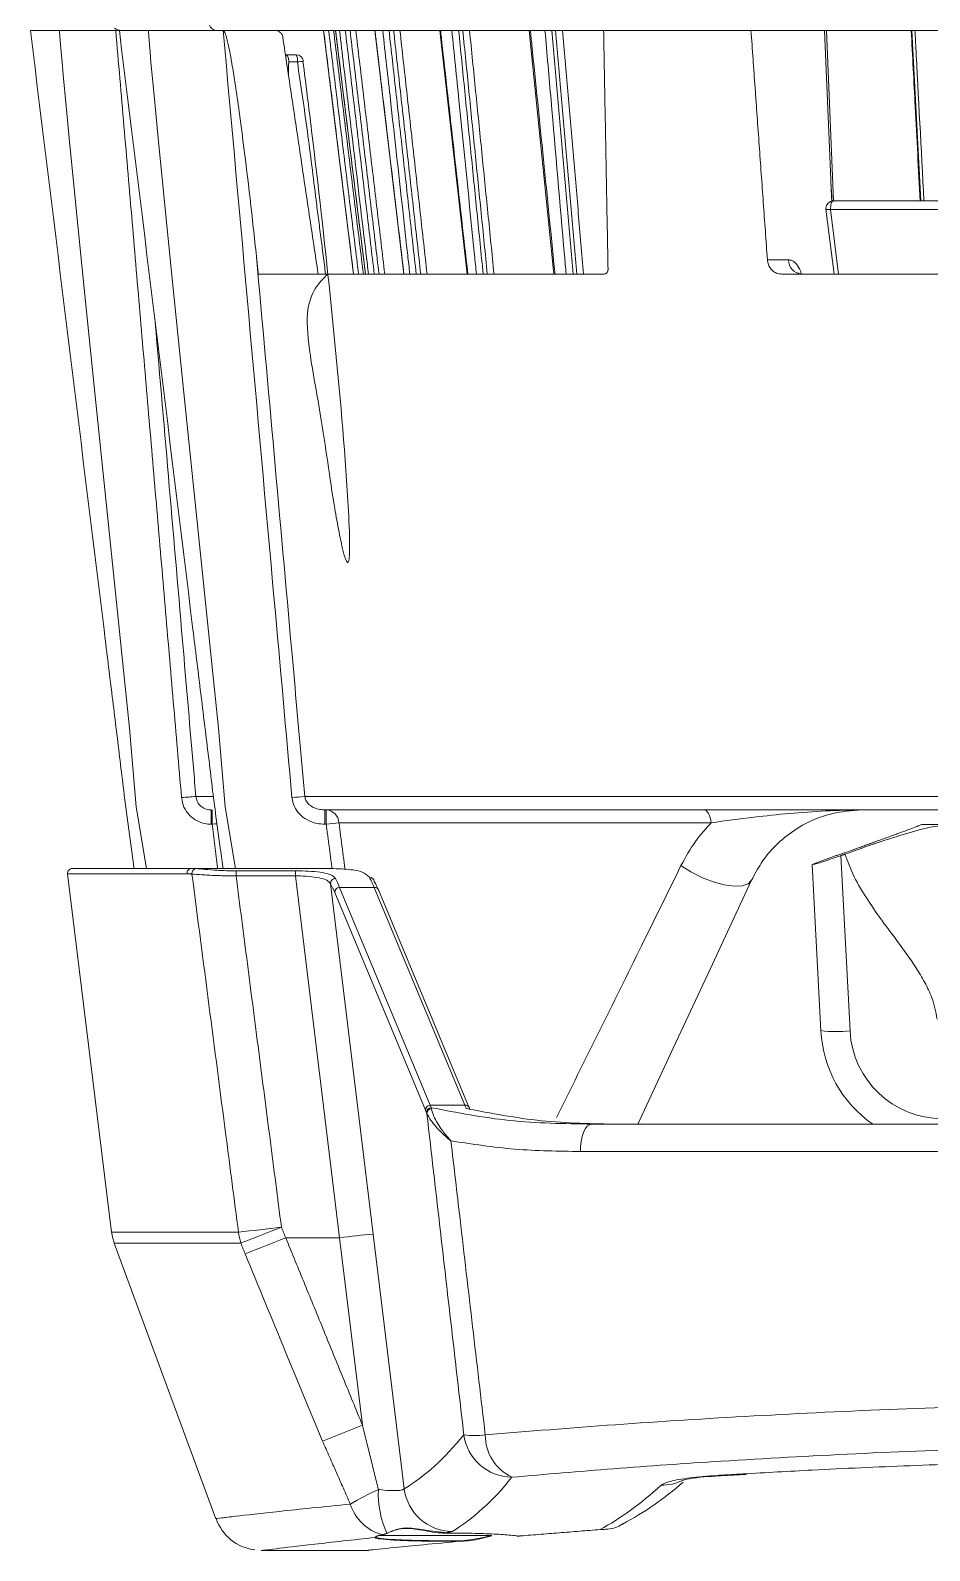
# Model space of a CAD drawing. Extents: x 2 to 136, y 1 to 99.
# Drawn here: x 54.717 to 56.562, y 0.805 to 3.925 of the extents above; entities that cross this region are included whole.
import ezdxf

# ---------------------------------------------------------------- set-up
doc = ezdxf.new("R2010")
doc.units = 0
doc.header["$MEASUREMENT"] = 0
doc.linetypes.add('SLD-Solid', pattern=[0])
doc.layers.add('OBJECT', color=7, linetype='CONTINUOUS')

msp = doc.modelspace()

# ---------------------------------------------------------------- linework, layer by layer
at = {"layer": 'OBJECT', "linetype": 'SLD-Solid', "lineweight": 15}
for p, q in [((54.8925, 3.9253), (54.7774, 3.9253)), ((55.113, 3.9253), (54.9599, 3.9253)), ((55.113, 3.9253), (55.1451, 3.9253)), ((55.8935, 3.9253), (55.1451, 3.9253)), ((55.3189, 3.9253), (55.3803, 3.4253)), ((55.3434, 3.9253), (55.4048, 3.4253)), ((55.4238, 3.9253), (55.4833, 3.4253)), ((55.5577, 3.9253), (55.6136, 3.4253)), ((55.741, 3.9253), (55.7916, 3.4253)), ((56.1959, 3.9253), (55.8935, 3.9253)), ((56.2019, 3.9253), (56.1959, 3.9253)), ((58.1969, 3.9253), (56.2019, 3.9253)), ((56.3468, 3.9253), (56.3595, 3.6195)), ((56.3654, 3.5753), (56.3508, 3.9253)), ((56.5259, 3.9253), (56.5443, 3.5753)), ((55.2406, 3.8753), (55.2626, 3.8753)), ((55.2652, 3.8606), (55.2474, 3.8606)), ((56.3498, 3.5585), (56.3663, 3.4253)), ((56.628, 3.5578), (56.3593, 3.5578)), ((56.3593, 3.5578), (56.3758, 3.4253)), ((56.3646, 3.5753), (56.6204, 3.5753)), ((56.2732, 3.4544), (56.2296, 3.4544)), ((55.1851, 3.4253), (55.8948, 3.4253)), ((56.2582, 3.4253), (56.5917, 3.4253)), ((55.0915, 2.3527), (55.057, 2.3527)), ((55.2804, 2.3527), (56.9678, 2.3527)), ((55.0881, 2.3253), (55.0881, 2.2958)), ((55.0906, 2.3253), (55.0906, 2.2958)), ((57.0363, 2.3253), (55.3216, 2.3253)), ((55.3216, 2.2958), (55.3216, 2.3253)), ((55.3244, 2.3253), (55.3244, 2.2958)), ((56.4236, 2.3253), (56.4428, 2.3253)), ((56.4236, 2.3253), (56.4428, 2.3253)), ((56.4236, 2.3253), (56.4428, 2.3253)), ((55.0881, 2.2958), (55.0906, 2.2958)), ((55.3216, 2.2958), (55.3244, 2.2958)), ((55.3505, 2.299), (56.1141, 2.299)), ((56.5464, 2.2953), (56.6053, 2.2953)), ((56.371, 2.2315), (56.325, 2.2148)), ((56.3803, 2.2316), (56.3992, 1.8717)), ((54.7937, 2.1941), (54.884, 1.4588)), ((55.0389, 2.1941), (54.7937, 2.1941)), ((54.8037, 2.2053), (55.0478, 2.2053)), ((54.8742, 2.2053), (54.9257, 2.2053)), ((55.0387, 2.2053), (55.0672, 2.2053)), ((55.0478, 2.2053), (55.2686, 2.2053)), ((55.1394, 2.2002), (55.2616, 2.2002)), ((55.1394, 2.2002), (55.1394, 2.1901)), ((55.2616, 2.1901), (55.1394, 2.1901)), ((55.2616, 2.2002), (55.2616, 2.1901)), ((55.3519, 1.4473), (55.2616, 2.1901)), ((56.3214, 2.2134), (56.325, 2.2148)), ((56.3392, 1.8722), (56.3214, 2.2134)), ((55.3334, 2.1738), (55.4208, 1.4546)), ((55.5279, 1.7088), (55.3417, 2.1559)), ((55.3516, 2.1664), (55.5378, 1.7192)), ((55.4226, 2.1664), (55.3516, 2.1664)), ((55.6088, 1.7192), (55.4226, 2.1664)), ((55.618, 1.7139), (55.4319, 2.161)), ((55.5378, 1.7192), (55.6088, 1.7192)), ((55.8695, 1.6803), (58.5242, 1.6803)), ((55.9245, 1.6803), (56.0636, 1.6803)), ((55.9636, 1.6803), (55.9848, 1.6803)), ((55.9636, 1.6803), (56.0111, 1.6803)), ((55.9848, 1.6803), (56.0899, 1.6803)), ((56.0111, 1.6803), (56.0907, 1.6803)), ((56.0907, 1.6803), (56.4458, 1.6803)), ((56.1346, 1.6803), (56.6744, 1.6803)), ((58.5474, 1.6242), (55.8463, 1.6242)), ((54.884, 1.4588), (55.1443, 1.4588)), ((54.8894, 1.4364), (55.0977, 0.8704)), ((55.1491, 1.4364), (54.8894, 1.4364)), ((55.3519, 1.4473), (55.2413, 1.4473)), ((55.3986, 1.0626), (55.3519, 1.4473)), ((55.4208, 1.4546), (55.4843, 0.9321)), ((56.1337, 0.9587), (56.127, 0.9594)), ((56.1338, 0.9582), (56.185, 0.9614)), ((55.4298, 0.8353), (55.4299, 0.8354)), ((55.663, 0.8363), (55.4317, 0.8363)), ((55.4409, 0.8363), (55.6631, 0.8363)), ((55.5678, 0.841), (55.5678, 0.841)), ((55.7141, 0.8353), (55.7143, 0.8353)), ((55.7141, 0.8353), (55.7142, 0.8353)), ((55.1918, 0.8053), (55.4118, 0.8053))]:
    msp.add_line(p, q, dxfattribs=at)
at = {"layer": 'OBJECT', "linetype": 'SLD-Solid', "lineweight": 15, "flags": 128}
for points in [[(54.9554, 2.2053), (54.9345, 2.332), (54.9209, 2.4932), (54.8878, 2.8109), (54.8496, 3.1816), (54.8244, 3.4289), (54.8079, 3.594), (54.797, 3.7041), (54.7899, 3.7776), (54.7853, 3.8267), (54.7823, 3.8594), (54.7804, 3.8813), (54.7791, 3.8959), (54.7784, 3.9057), (54.7779, 3.9122), (54.7776, 3.9165), (54.7774, 3.9194), (54.7773, 3.9214), (54.7773, 3.9227), (54.7773, 3.9235), (54.7773, 3.9241), (54.7773, 3.9245), (54.7773, 3.9248), (54.7773, 3.925), (54.7773, 3.9251), (54.7773, 3.9252), (54.7774, 3.9252), (54.7774, 3.9252), (54.7774, 3.9253), (54.7774, 3.9253), (54.7774, 3.9253), (54.7774, 3.9253), (54.7774, 3.9253)], [(55.1379, 2.2053), (55.117, 2.332), (55.1034, 2.4932), (55.0703, 2.8109), (55.0321, 3.1816), (55.0069, 3.4289), (54.9904, 3.594), (54.9795, 3.7041), (54.9724, 3.7776), (54.9678, 3.8267), (54.9648, 3.8594), (54.9628, 3.8813), (54.9616, 3.8959), (54.9608, 3.9057), (54.9603, 3.9122), (54.9601, 3.9165), (54.9599, 3.9194), (54.9598, 3.9214), (54.9598, 3.9227), (54.9597, 3.9235), (54.9597, 3.9241), (54.9597, 3.9245), (54.9598, 3.9248), (54.9598, 3.925), (54.9598, 3.9251), (54.9598, 3.9252), (54.9598, 3.9252), (54.9598, 3.9252), (54.9599, 3.9253), (54.9599, 3.9253), (54.9599, 3.9253), (54.9599, 3.9253), (54.9599, 3.9253)], [(56.3593, 3.5578), (56.3567, 3.5576), (56.3545, 3.5576), (56.3525, 3.5576), (56.3511, 3.5578), (56.3502, 3.5581), (56.3498, 3.5584), (56.3498, 3.5585)], [(56.3593, 3.5578), (56.3593, 3.561), (56.3594, 3.5642), (56.3599, 3.5673), (56.3605, 3.57), (56.3614, 3.5722), (56.3624, 3.5739), (56.3635, 3.575), (56.3646, 3.5753)], [(56.299, 3.4258), (56.2937, 3.4264), (56.292, 3.4274)], [(56.1141, 2.299), (56.1135, 2.3043), (56.1124, 2.3093), (56.1109, 2.3138), (56.109, 2.3178), (56.1068, 2.321), (56.1043, 2.3234), (56.1016, 2.3248), (56.0988, 2.3253)], [(55.1004, 2.297), (55.0958, 2.2965), (55.0906, 2.2958)], [(56.197, 2.181), (56.1902, 2.1737), (56.1779, 2.1697), (56.1612, 2.169), (56.1409, 2.1718), (56.1184, 2.1779), (56.0952, 2.1869), (56.0727, 2.1982), (56.0523, 2.211)], [(55.9636, 1.6803), (56.0316, 1.8262), (56.112, 1.9987), (56.197, 2.181)], [(55.618, 1.7139), (55.6184, 1.7129), (55.6186, 1.7115)], [(55.8695, 1.6803), (55.8646, 1.6792), (55.8599, 1.6759), (55.8557, 1.6706), (55.852, 1.6634), (55.8492, 1.6548), (55.8472, 1.6451), (55.8462, 1.6348), (55.8463, 1.6242)], [(56.1139, 0.9573), (56.1141, 0.9573), (56.1337, 0.9586)], [(55.4298, 0.8353), (55.4296, 0.8353), (55.4293, 0.8353)], [(55.4299, 0.8354), (55.4297, 0.8353), (55.4295, 0.8354)], [(55.7145, 0.8353), (55.7143, 0.8353), (55.7143, 0.8353)]]:
    msp.add_lwpolyline(points, dxfattribs=at)
at = {"layer": 'OBJECT', "linetype": 'SLD-Solid', "lineweight": 15}
for centre, radius, start, end in [((55.0998, 3.9406), 0.0154, 196.2875, 262.8344), ((54.9038, 3.9503), 0.025, 236.0461, 269.9986), ((55.2626, 3.8603), 0.015, 7.3293, 90), ((55.242, 3.8641), 0.0235, 351.3759, 28.4729), ((55.1834, 4.5166), 0.6611, 277.11, 278.1854), ((56.3646, 3.5603), 0.015, 90, 180), ((56.3646, 3.5603), 0.015, 180, 187.0635), ((56.3012, 3.4533), 0.0281, 177.7644, 265.7586), ((55.0859, 1.7374), 0.616, 92.6911, 95.4359), ((55.3443, 1.38), 0.9748, 93.7586, 95.3127), ((55.3228, 2.2976), 0.0278, 2.833, 86.5145), ((55.4554, 1.3167), 0.9879, 96.0978, 97.6193), ((54.8037, 2.1953), 0.01, 90, 187), ((55.0484, 2.1957), 0.00967, 93.721, 189.3455), ((55.0586, 2.1951), 0.00985, 95.1236, 188.1587), ((55.3436, 2.1744), 0.0102, 91.9027, 183.3774), ((55.4135, 2.1778), 0.00933, 5.5141, 93.4628), ((55.352, 2.1562), 0.0102, 92.0902, 181.2335), ((55.4235, 2.1573), 0.00909, 23.8111, 95.7485), ((56.5889, 1.8853), 0.25, 183, 235.0848), ((56.3713, 2.1183), 0.2481, 262.5653, 276.435), ((56.5889, 1.8816), 0.19, 183, 270), ((55.5381, 1.709), 0.0102, 92.0935, 181.2301), ((55.6097, 1.7102), 0.00909, 23.8025, 95.7517), ((55.5403, 1.704), 0.0102, 92.0663, 181.8106), ((55.5411, 1.7019), 0.0102, 94.7501, 180.6565), ((54.8115, 4.6428), 3.2014, 275.9667, 277.5543), ((53.981, 4.5261), 3.3031, 290.7098, 292.2625), ((54.9833, 1.471), 0.1, 187, 200.2), ((55.2543, 1.4707), 0.1106, 186.1895, 198.0459), ((53.9873, 4.508), 3.3076, 290.7288, 292.2782), ((55.5239, 0.1533), 1.3053, 94.5282, 97.5724), ((54.0798, 4.2333), 3.434, 291.1138, 292.5837), ((55.6287, 1.2186), 0.1773, 262.8778, 277.1222), ((55.7067, 1.0567), 0.101, 188.0048, 269.1329), ((55.7462, 1.042), 0.0955, 179.6106, 244.59), ((55.6279, 1.4299), 0.6467, 298.0983, 311.5113), ((56.0131, 1.0371), 0.0978, 268.9721, 295.6151), ((56.1286, 0.6275), 0.3302, 92.5586, 102.9726), ((55.7634, 0.2228), 0.7818, 115.1279, 119.886), ((55.6294, 0.9219), 0.1982, 177.4675, 204.3325), ((55.5839, 0.9449), 0.1004, 187.3423, 269.3783), ((55.4646, 0.9292), 0.0952, 197.461, 254.6527), ((55.1898, 0.9024), 0.0967, 199.1803, 262.7447), ((55.4239, 0.833), 0.001, 269.9952, 329.9367), ((55.449, 0.8409), 0.000683, 254.4801, 318.0272), ((55.6639, 0.8362), 0.000841, 174.4417, 278.763), ((55.664, 0.8362), 0.000833, 175.0214, 279.4126)]:
    msp.add_arc(centre, radius, start, end, dxfattribs=at)
for centre, major_axis, ratio, start_param, end_param in [((55.3842, 1.7053), (-0.0615, 0.4999), 0.118561, 5.871368, 5.979627), ((55.4553, 1.7053), (-0.0615, 0.4999), 0.118561, 5.871368, 5.997832), ((55.3744, 1.7041), (-0.0615, 0.4899), 0.120906, 5.870767, 5.979026), ((55.4651, 1.7065), (-0.0615, 0.4899), 0.120906, 5.870767, 5.997231), ((55.5038, 2.1803), (-0.0641, 0.4999), 0.123247, 2.728562, 2.755611), ((55.5749, 2.1803), (-0.0641, 0.4999), 0.123247, 2.728562, 2.764459), ((55.494, 2.1791), (-0.064, 0.5099), 0.120906, 2.729175, 2.756223), ((53.2094, 18.1701), (-2.1692, 17.275), 0.120906, 3.193608, 3.258056), ((53.308, 18.1823), (-2.1689, 17.375), 0.120232, 3.193782, 3.25823), ((57.8692, 18.1823), (2.1689, 17.375), 0.120232, 3.226986, 3.280854)]:
    msp.add_ellipse(centre, major_axis=major_axis, ratio=ratio, start_param=start_param, end_param=end_param, dxfattribs=at)
for points, knots in [([(54.7174, 3.9253), (54.7678, 3.5154), (54.8232, 3.0645), (54.8835, 2.5725), (54.8988, 2.4496), (54.9132, 2.327), (54.9246, 2.2457), (54.9303, 2.2053)], [0, 0, 0, 0, 0.71491, 0.786401, 0.857892, 0.929384, 1, 1, 1, 1]), ([(54.7174, 3.9253), (54.718, 3.9253), (54.7192, 3.9253), (54.7288, 3.9253), (54.7437, 3.9253), (54.7608, 3.9253), (54.7725, 3.9253), (54.7774, 3.9253)], [0, 0, 0, 0, 0.19834, 0.412971, 0.627088, 0.843128, 1, 1, 1, 1]), ([(54.8999, 3.9253), (54.8979, 3.9253), (54.8955, 3.9253), (54.893, 3.9253), (54.8925, 3.9253)], [0, 0, 0, 0, 0.807722, 1, 1, 1, 1]), ([(54.8999, 3.9253), (54.9503, 3.5154), (55.0057, 3.0645), (55.066, 2.5725), (55.0812, 2.4496), (55.0957, 2.327), (55.1071, 2.2457), (55.1128, 2.2053)], [0, 0, 0, 0, 0.71491, 0.786401, 0.857892, 0.929384, 1, 1, 1, 1]), ([(54.8999, 3.9253), (54.9005, 3.9253), (54.9016, 3.9253), (54.9113, 3.9253), (54.9261, 3.9253), (54.9433, 3.9253), (54.955, 3.9253), (54.9599, 3.9253)], [0, 0, 0, 0, 0.198339, 0.412975, 0.62709, 0.843128, 1, 1, 1, 1]), ([(55.1812, 3.4609), (55.1791, 3.4807), (55.1683, 3.5801), (55.1544, 3.6982), (55.1387, 3.8086), (55.1325, 3.848), (55.1279, 3.8743), (55.1244, 3.8917), (55.1218, 3.9034), (55.1198, 3.9111), (55.1182, 3.9162), (55.117, 3.9196), (55.1161, 3.9218), (55.1152, 3.9234), (55.1145, 3.9244), (55.1138, 3.925), (55.1134, 3.9253), (55.1131, 3.9253), (55.113, 3.9253)], [0, 0, 0, 0, 0.127433, 0.637191, 0.757481, 0.837834, 0.891511, 0.927378, 0.951357, 0.967404, 0.978162, 0.985394, 0.990279, 0.993605, 0.996865, 0.998214, 0.999323, 1, 1, 1, 1]), ([(55.113, 3.9253), (55.1479, 3.5354), (55.1948, 3.0105), (55.242, 2.4856), (55.2541, 2.3506)], [0, 0, 0, 0, 0.742768, 1, 1, 1, 1]), ([(55.2183, 3.9253), (55.2204, 3.9251), (55.2246, 3.9247), (55.2301, 3.9215), (55.234, 3.9171), (55.2348, 3.9137), (55.2352, 3.9121)], [0, 0, 0, 0, 0.271987, 0.544501, 0.799134, 1, 1, 1, 1]), ([(55.3804, 3.4253), (55.3788, 3.4383), (55.3642, 3.5571), (55.3438, 3.7238), (55.3249, 3.8775), (55.3191, 3.9253)], [0, 0, 0, 0, 0.077897, 0.713096, 1, 1, 1, 1]), ([(55.3435, 3.9253), (55.3448, 3.9153), (55.3652, 3.7486), (55.3857, 3.5819), (55.4049, 3.4253)], [0, 0, 0, 0, 0.060204, 1, 1, 1, 1]), ([(55.411, 3.4253), (55.4095, 3.4383), (55.3954, 3.5571), (55.3756, 3.7238), (55.3573, 3.8775), (55.3516, 3.9253)], [0, 0, 0, 0, 0.077897, 0.713096, 1, 1, 1, 1]), ([(55.4243, 3.9253), (55.4255, 3.9153), (55.4454, 3.7486), (55.4652, 3.5819), (55.4839, 3.4253)], [0, 0, 0, 0, 0.060204, 1, 1, 1, 1]), ([(55.4959, 3.4253), (55.4945, 3.4383), (55.4813, 3.5571), (55.4627, 3.7238), (55.4456, 3.8775), (55.4403, 3.9253)], [0, 0, 0, 0, 0.077897, 0.713096, 1, 1, 1, 1]), ([(55.5589, 3.9253), (55.56, 3.9153), (55.5787, 3.7486), (55.5973, 3.5819), (55.6149, 3.4253)], [0, 0, 0, 0, 0.060204, 1, 1, 1, 1]), ([(55.6325, 3.4253), (55.6312, 3.4383), (55.6193, 3.5571), (55.6025, 3.7238), (55.587, 3.8775), (55.5822, 3.9253)], [0, 0, 0, 0, 0.077897, 0.713096, 1, 1, 1, 1]), ([(55.7433, 3.9253), (55.7443, 3.9153), (55.7612, 3.7486), (55.778, 3.5819), (55.7939, 3.4253)], [0, 0, 0, 0, 0.060204, 1, 1, 1, 1]), ([(55.8166, 3.4253), (55.8155, 3.4383), (55.8052, 3.5571), (55.7907, 3.7238), (55.7774, 3.8775), (55.7732, 3.9253)], [0, 0, 0, 0, 0.077897, 0.713096, 1, 1, 1, 1]), ([(56.543, 3.5753), (56.5396, 3.6396), (56.5335, 3.7563), (56.5273, 3.8729), (56.5246, 3.9253)], [0, 0, 0, 0, 0.551132, 1, 1, 1, 1]), ([(56.5324, 3.9253), (56.5329, 3.9153), (56.539, 3.7986), (56.5452, 3.6819), (56.5508, 3.5753)], [0, 0, 0, 0, 0.086006, 1, 1, 1, 1]), ([(55.2409, 3.8744), (55.2414, 3.8744), (55.2431, 3.8744), (55.244, 3.8736), (55.2454, 3.8723), (55.246, 3.8711), (55.2467, 3.8686), (55.2473, 3.8656), (55.2474, 3.8623), (55.2474, 3.8606)], [0, 0, 0, 0, 0.08733, 0.24468, 0.274789, 0.499475, 0.50739, 0.7551, 1, 1, 1, 1]), ([(55.3036, 3.577), (55.2978, 3.624), (55.2862, 3.7185), (55.2722, 3.813), (55.2652, 3.8606)], [0, 0, 0, 0, 0.496841, 1, 1, 1, 1]), ([(55.2767, 3.8621), (55.2826, 3.8146), (55.3028, 3.6545), (55.3333, 3.3812), (55.3576, 3.1273), (55.3692, 2.9592), (55.3725, 2.8922), (55.3725, 2.8509), (55.3709, 2.8375), (55.3696, 2.834), (55.3684, 2.8329), (55.367, 2.8337), (55.3652, 2.8368), (55.363, 2.8424), (55.3575, 2.8613), (55.3504, 2.896), (55.333, 2.992), (55.3166, 3.1309), (55.2673, 3.3648), (55.3073, 3.405), (55.3274, 3.4253)], [0, 0, 0, 0, 0.080935, 0.272576, 0.464907, 0.513041, 0.56145, 0.581503, 0.587246, 0.590309, 0.592526, 0.59504, 0.597535, 0.602679, 0.6078, 0.635358, 0.663706, 0.774694, 0.886358, 1, 1, 1, 1]), ([(56.3595, 3.6195), (56.3596, 3.6186), (56.3605, 3.6038), (56.3615, 3.5889), (56.3624, 3.575)], [0, 0, 0, 0, 0.06258, 1, 1, 1, 1]), ([(55.2804, 2.3527), (55.2787, 2.3726), (55.2697, 2.4722), (55.2366, 2.8416), (55.2054, 3.1911), (55.1812, 3.4609)], [0, 0, 0, 0, 0.053919, 0.269596, 1, 1, 1, 1]), ([(55.8948, 3.4253), (55.8957, 3.4254), (55.8976, 3.4256), (55.9, 3.4274), (55.9017, 3.4299), (55.9025, 3.4327), (55.9026, 3.4344), (55.9026, 3.435)], [0, 0, 0, 0, 0.219652, 0.439267, 0.659731, 0.880537, 1, 1, 1, 1]), ([(56.2582, 3.4253), (56.2565, 3.4254), (56.2517, 3.4257), (56.244, 3.4289), (56.2366, 3.4354), (56.2312, 3.4443), (56.2301, 3.451), (56.2296, 3.4544)], [0, 0, 0, 0, 0.119378, 0.340231, 0.560695, 0.780325, 1, 1, 1, 1]), ([(56.2994, 3.4253), (56.2987, 3.4276), (56.2964, 3.4359), (56.2895, 3.4461), (56.281, 3.4534), (56.2754, 3.4541), (56.2732, 3.4544)], [0, 0, 0, 0, 0.122332, 0.454412, 0.786078, 1, 1, 1, 1]), ([(55.057, 2.3527), (55.0553, 2.3726), (55.0467, 2.4722), (55.0189, 2.7966), (54.9928, 3.1011), (54.9735, 3.3258)], [0, 0, 0, 0, 0.061423, 0.307115, 1, 1, 1, 1]), ([(55.0881, 2.2958), (55.085, 2.296), (55.0752, 2.2964), (55.0592, 2.3018), (55.0429, 2.314), (55.0312, 2.3308), (55.0288, 2.344), (55.0275, 2.3506)], [0, 0, 0, 0, 0.102079, 0.329727, 0.554104, 0.777028, 1, 1, 1, 1]), ([(55.0881, 2.3253), (55.0865, 2.3254), (55.0815, 2.3256), (55.0733, 2.3282), (55.0649, 2.3343), (55.0588, 2.3428), (55.0576, 2.3494), (55.057, 2.3527)], [0, 0, 0, 0, 0.104476, 0.335958, 0.561001, 0.781442, 1, 1, 1, 1]), ([(55.3216, 2.2958), (55.3161, 2.2962), (55.3033, 2.297), (55.2849, 2.3041), (55.269, 2.3164), (55.2577, 2.3322), (55.2553, 2.3445), (55.2541, 2.3506)], [0, 0, 0, 0, 0.173808, 0.403588, 0.609273, 0.804436, 1, 1, 1, 1]), ([(55.2804, 2.3527), (55.281, 2.35), (55.2816, 2.3469), (55.2847, 2.3412), (55.2897, 2.3353), (55.2994, 2.3293), (55.3105, 2.3259), (55.3182, 2.3255), (55.3216, 2.3253)], [0, 0, 0, 0, 0.146052, 0.170602, 0.352523, 0.560067, 0.807091, 1, 1, 1, 1]), ([(56.1141, 2.299), (56.1431, 2.3029), (56.2166, 2.313), (56.3245, 2.323), (56.3987, 2.3253), (56.4234, 2.3253), (56.4236, 2.3253)], [0, 0, 0, 0, 0.303532, 0.768515, 0.997815, 1, 1, 1, 1]), ([(56.197, 2.181), (56.2034, 2.1931), (56.2253, 2.2344), (56.2788, 2.2847), (56.3514, 2.3197), (56.4025, 2.3237), (56.4236, 2.3253)], [0, 0, 0, 0, 0.139375, 0.476222, 0.783717, 1, 1, 1, 1]), ([(56.1141, 2.299), (56.103, 2.2866), (56.0792, 2.2601), (56.0617, 2.2281), (56.0523, 2.211)], [0, 0, 0, 0, 0.468954, 1, 1, 1, 1]), ([(56.3887, 2.2346), (56.411, 2.2425), (56.4557, 2.2583), (56.517, 2.278), (56.5705, 2.2924), (56.5937, 2.2943), (56.6053, 2.2953)], [0, 0, 0, 0, 0.249632, 0.499591, 0.749407, 1, 1, 1, 1]), ([(56.4967, 2.2766), (56.5033, 2.279), (56.5157, 2.2836), (56.5314, 2.2895), (56.5419, 2.2936), (56.546, 2.2952), (56.5463, 2.2953), (56.5464, 2.2953)], [0, 0, 0, 0, 0.260689, 0.492161, 0.715637, 0.925667, 1, 1, 1, 1]), ([(56.371, 2.2315), (56.3711, 2.2315), (56.3711, 2.2315), (56.3771, 2.2336), (56.3874, 2.2371), (56.4018, 2.2422), (56.4129, 2.2462), (56.4188, 2.2483)], [0, 0, 0, 0, 0.142156, 0.343846, 0.549129, 0.762139, 1, 1, 1, 1]), ([(56.3803, 2.2316), (56.3763, 2.2302), (56.3655, 2.2263), (56.3488, 2.2207), (56.3334, 2.2158), (56.3277, 2.2142), (56.3251, 2.2134)], [0, 0, 0, 0, 0.168844, 0.462585, 0.753224, 1, 1, 1, 1]), ([(56.578, 1.8961), (56.575, 1.9109), (56.5697, 1.9371), (56.5526, 1.972), (56.5341, 2.0026), (56.5124, 2.0339), (56.4867, 2.0687), (56.458, 2.107), (56.4293, 2.1491), (56.4048, 2.1911), (56.3938, 2.2209), (56.3887, 2.2346)], [0, 0, 0, 0, 0.115434, 0.204199, 0.296296, 0.390312, 0.496176, 0.628006, 0.757037, 0.887489, 1, 1, 1, 1]), ([(55.0208, 2.2053), (55.0221, 2.2053), (55.0254, 2.2053), (55.0319, 2.2053), (55.0367, 2.2053), (55.0387, 2.2053)], [0, 0, 0, 0, 0.278416, 0.696752, 1, 1, 1, 1]), ([(55.1443, 1.4588), (55.1357, 1.5249), (55.1038, 1.7698), (55.0721, 2.0148), (55.0489, 2.1937)], [0, 0, 0, 0, 0.269854, 1, 1, 1, 1]), ([(55.1394, 2.1901), (55.128, 2.1902), (55.1051, 2.1902), (55.0747, 2.1918), (55.0571, 2.1931), (55.0503, 2.1936), (55.0489, 2.1937)], [0, 0, 0, 0, 0.30705, 0.614017, 0.922363, 1, 1, 1, 1]), ([(55.0578, 2.2049), (55.0633, 2.2044), (55.0742, 2.2034), (55.1005, 2.2012), (55.1234, 2.2003), (55.1366, 2.2002), (55.1394, 2.2002)], [0, 0, 0, 0, 0.304823, 0.60953, 0.915797, 1, 1, 1, 1]), ([(55.0741, 2.2053), (55.0747, 2.2053), (55.0761, 2.2053), (55.0773, 2.2053), (55.0775, 2.2053), (55.0769, 2.2053), (55.0768, 2.2053)], [0, 0, 0, 0, 0.229988, 0.523672, 0.814761, 1, 1, 1, 1]), ([(55.2616, 2.2002), (55.2706, 2.2001), (55.2886, 2.1998), (55.3127, 2.1977), (55.3314, 2.1937), (55.3404, 2.1889), (55.3427, 2.1855), (55.3432, 2.1846)], [0, 0, 0, 0, 0.226178, 0.452204, 0.682223, 0.919651, 1, 1, 1, 1]), ([(55.3334, 2.1738), (55.3313, 2.1763), (55.3271, 2.1813), (55.3109, 2.1861), (55.2897, 2.189), (55.2721, 2.1899), (55.2628, 2.1901), (55.2616, 2.1901)], [0, 0, 0, 0, 0.245135, 0.490497, 0.730317, 0.965344, 1, 1, 1, 1]), ([(55.4129, 2.1871), (55.4087, 2.1912), (55.4004, 2.1994), (55.3676, 2.2041), (55.3228, 2.2054), (55.287, 2.2053), (55.2686, 2.2053)], [0, 0, 0, 0, 0.248571, 0.497385, 0.740827, 1, 1, 1, 1]), ([(56.0523, 2.211), (56.0252, 2.156), (55.9382, 1.9795), (55.8546, 1.8104), (55.7971, 1.6941)], [0, 0, 0, 0, 0.311682, 1, 1, 1, 1]), ([(55.5802, 1.6462), (55.5801, 1.6463), (55.5792, 1.647), (55.5727, 1.6523), (55.5571, 1.6662), (55.5393, 1.6862), (55.5333, 1.6974), (55.5309, 1.7018)], [0, 0, 0, 0, 0.004009, 0.038976, 0.268225, 0.708726, 1, 1, 1, 1]), ([(55.54, 1.7142), (55.593, 1.7039), (55.6997, 1.6832), (55.8127, 1.6813), (55.8695, 1.6803)], [0, 0, 0, 0, 0.496568, 1, 1, 1, 1]), ([(55.5402, 1.7121), (55.5412, 1.7079), (55.5437, 1.6974), (55.5558, 1.676), (55.5689, 1.6588), (55.5769, 1.6498), (55.5793, 1.6471), (55.5801, 1.6463), (55.5802, 1.6462)], [0, 0, 0, 0, 0.246968, 0.616295, 0.888225, 0.963535, 0.996188, 1, 1, 1, 1]), ([(55.9245, 1.6803), (55.8712, 1.6812), (55.764, 1.6831), (55.6627, 1.7027), (55.6117, 1.7126)], [0, 0, 0, 0, 0.497109, 1, 1, 1, 1]), ([(56.0636, 1.6803), (56.0756, 1.6803), (56.0999, 1.6803), (56.1229, 1.6803), (56.1346, 1.6803)], [0, 0, 0, 0, 0.494119, 1, 1, 1, 1]), ([(55.5802, 1.6462), (55.5865, 1.5928), (55.6099, 1.3916), (55.6334, 1.1904), (55.6507, 1.0426)], [0, 0, 0, 0, 0.265214, 1, 1, 1, 1]), ([(55.8463, 1.6242), (55.8011, 1.6249), (55.7103, 1.6263), (55.6237, 1.6395), (55.5802, 1.6462)], [0, 0, 0, 0, 0.498142, 1, 1, 1, 1]), ([(55.3169, 1.0298), (55.2913, 1.0913), (55.238, 1.2195), (55.1854, 1.3478), (55.158, 1.4145)], [0, 0, 0, 0, 0.480479, 1, 1, 1, 1]), ([(55.6507, 1.0426), (55.7385, 1.0498), (55.9144, 1.0641), (56.1993, 1.082), (56.4955, 1.0962), (56.8013, 1.1054), (57.1121, 1.1096), (57.423, 1.1085), (57.7297, 1.1019), (58.0287, 1.0905), (58.2976, 1.0759), (58.5365, 1.0596), (58.6742, 1.0483), (58.7431, 1.0426)], [0, 0, 0, 0, 0.094729, 0.189754, 0.284474, 0.379253, 0.474339, 0.569114, 0.662863, 0.756911, 0.850666, 0.925332, 1, 1, 1, 1]), ([(58.6885, 0.9557), (58.6045, 0.9628), (58.4361, 0.9771), (58.1633, 0.995), (57.8796, 1.0093), (57.5865, 1.0187), (57.2884, 1.023), (56.9903, 1.0221), (56.6962, 1.0157), (56.4094, 1.0045), (56.148, 0.99), (55.9121, 0.9734), (55.7742, 0.9616), (55.7052, 0.9557)], [0, 0, 0, 0, 0.094108, 0.188508, 0.282606, 0.376776, 0.471253, 0.56542, 0.658464, 0.751805, 0.844857, 0.922428, 1, 1, 1, 1]), ([(56.1797, 0.9624), (56.2267, 0.9651), (56.3382, 0.9716), (56.5234, 0.9797), (56.7326, 0.9867), (56.9456, 0.9911), (57.1582, 0.9929), (57.3711, 0.9921), (57.5848, 0.9886), (57.8077, 0.9821), (58.0155, 0.9737), (58.1473, 0.9661), (58.2029, 0.9629)], [0, 0, 0, 0, 0.073735, 0.174905, 0.279004, 0.383102, 0.484278, 0.585454, 0.689583, 0.793713, 0.912817, 1, 1, 1, 1]), ([(56.127, 0.9594), (56.1073, 0.9578), (56.0679, 0.9547), (56.0267, 0.9474), (56.0164, 0.942), (56.0113, 0.9393)], [0, 0, 0, 0, 0.337927, 0.675839, 1, 1, 1, 1]), ([(55.4314, 0.9306), (55.4336, 0.9304), (55.4435, 0.9291), (55.4597, 0.9279), (55.4754, 0.9283), (55.4825, 0.9301), (55.4839, 0.9317), (55.4843, 0.9321)], [0, 0, 0, 0, 0.080939, 0.365192, 0.637404, 0.898728, 1, 1, 1, 1]), ([(55.0991, 0.871), (55.0986, 0.8709), (55.0966, 0.8707), (55.1086, 0.8721), (55.143, 0.876), (55.2065, 0.8831), (55.2925, 0.8924), (55.3467, 0.8979), (55.3738, 0.9007)], [0, 0, 0, 0, 0.04707, 0.214049, 0.381028, 0.686483, 0.843242, 1, 1, 1, 1]), ([(55.4488, 0.8402), (55.4591, 0.8448), (55.4773, 0.853), (55.5174, 0.8485), (55.547, 0.8414), (55.565, 0.8411), (55.5678, 0.841)], [0, 0, 0, 0, 0.353798, 0.623722, 0.94006, 1, 1, 1, 1]), ([(55.5679, 0.842), (55.5514, 0.844), (55.5204, 0.8479), (55.4819, 0.8541), (55.4606, 0.8458), (55.4517, 0.842), (55.4497, 0.8411)], [0, 0, 0, 0, 0.352537, 0.661543, 0.924398, 1, 1, 1, 1]), ([(55.8864, 0.8483), (55.8866, 0.8483), (55.8904, 0.8483), (55.9049, 0.8491), (55.9214, 0.8518), (55.9312, 0.8591), (55.9322, 0.8598)], [0, 0, 0, 0, 0.009266, 0.238678, 0.92068, 1, 1, 1, 1]), ([(55.4239, 0.832), (55.3798, 0.8272), (55.2905, 0.8173), (55.2256, 0.8094), (55.1981, 0.8061), (55.1893, 0.805), (55.1917, 0.8053), (55.1918, 0.8054)], [0, 0, 0, 0, 0.316606, 0.640766, 0.814976, 0.989185, 1, 1, 1, 1]), ([(55.4118, 0.8059), (55.4108, 0.8058), (55.4079, 0.8055), (55.4523, 0.8101), (55.5203, 0.8168), (55.5741, 0.8219), (55.6012, 0.8244)], [0, 0, 0, 0, 0.192603, 0.553699, 0.775604, 1, 1, 1, 1]), ([(55.6012, 0.8244), (55.5842, 0.8243), (55.5502, 0.8242), (55.5012, 0.825), (55.4607, 0.8266), (55.433, 0.8288), (55.4243, 0.8308), (55.4239, 0.8319), (55.4239, 0.832)], [0, 0, 0, 0, 0.192555, 0.385109, 0.577708, 0.770475, 0.963487, 1, 1, 1, 1]), ([(55.4249, 0.833), (55.4265, 0.8321), (55.4297, 0.8303), (55.4555, 0.8279), (55.4935, 0.8263), (55.541, 0.8253), (55.5784, 0.8252), (55.598, 0.8254), (55.601, 0.8254)], [0, 0, 0, 0, 0.193231, 0.386467, 0.579538, 0.772364, 0.965005, 1, 1, 1, 1]), ([(55.5678, 0.841), (55.5849, 0.841), (55.6189, 0.8409), (55.665, 0.8394), (55.6973, 0.8374), (55.7095, 0.8359), (55.7142, 0.8353)], [0, 0, 0, 0, 0.275398, 0.55079, 0.826423, 1, 1, 1, 1]), ([(55.601, 0.8254), (55.6173, 0.8271), (55.6396, 0.8295), (55.6581, 0.8349), (55.663, 0.8363)], [0, 0, 0, 0, 0.730796, 1, 1, 1, 1]), ([(55.664, 0.8354), (55.6497, 0.8313), (55.6301, 0.8258), (55.6073, 0.8247), (55.6012, 0.8244)], [0, 0, 0, 0, 0.729926, 1, 1, 1, 1])]:
    msp.add_open_spline(points, degree=3, knots=knots, dxfattribs=at)
for points in [[(54.8925, 3.9253), (55.0275, 2.3506)], [(55.3078, 3.4253), (55.2352, 3.9121)], [(55.3293, 3.9253), (55.3907, 3.4253)], [(55.4006, 3.4253), (55.3394, 3.9253)], [(55.3635, 3.9253), (55.4229, 3.4253)], [(55.4327, 3.4253), (55.3733, 3.9253)], [(55.3851, 3.9253), (55.4445, 3.4253)], [(55.4533, 3.9253), (55.509, 3.4253)], [(55.5183, 3.4253), (55.4626, 3.9253)], [(55.4756, 3.9253), (55.5313, 3.4253)], [(55.5961, 3.9253), (55.6464, 3.4253)], [(55.6549, 3.4253), (55.6046, 3.9253)], [(55.6184, 3.9253), (55.6687, 3.4253)], [(55.7875, 3.9253), (55.8308, 3.4253)], [(55.8383, 3.4253), (55.795, 3.9253)], [(55.8091, 3.9253), (55.8525, 3.4253)], [(55.9026, 3.435), (55.8935, 3.9253)], [(56.1959, 3.9253), (56.2296, 3.4544)], [(55.2472, 3.8496), (55.2467, 3.8349)], [(55.2474, 3.8606), (55.2472, 3.8496)], [(56.3617, 3.5748), (56.3595, 3.6195)], [(55.323, 3.4253), (55.3036, 3.577)], [(55.1851, 3.4253), (55.1812, 3.4609)], [(55.0906, 2.2958), (55.1016, 2.2053)], [(55.3244, 2.2958), (55.3364, 2.2046)], [(55.3629, 2.2036), (55.3505, 2.299)], [(56.4188, 2.2483), (56.4967, 2.2766)], [(56.3887, 2.2346), (56.3803, 2.2316)], [(55.0489, 2.1937), (55.0389, 2.1941)], [(55.0478, 2.2053), (55.0578, 2.2049)], [(55.1394, 2.1901), (55.2324, 1.4692)], [(56.3251, 2.2134), (56.325, 2.2148)], [(55.5309, 1.7018), (55.5301, 1.7036)], [(55.6067, 1.0426), (55.5309, 1.7018)], [(55.54, 1.7142), (55.5402, 1.7121)], [(55.2324, 1.4692), (55.2413, 1.4473)], [(55.158, 1.4145), (55.1491, 1.4364)], [(55.2413, 1.4473), (55.3986, 1.0626)], [(55.3986, 1.0626), (55.4314, 0.9306)], [(55.3738, 0.9007), (55.3169, 1.0298)], [(56.127, 0.9594), (56.1797, 0.9624)], [(55.5828, 0.8445), (55.5678, 0.841)], [(55.7179, 0.8348), (55.8864, 0.8483)], [(55.4239, 0.832), (55.4293, 0.8353)], [(55.4295, 0.8354), (55.4293, 0.8353)], [(55.4295, 0.8354), (55.4394, 0.8374)], [(55.4394, 0.8374), (55.4488, 0.8402)], [(55.6631, 0.8363), (55.663, 0.8363)], [(55.7145, 0.8353), (55.7142, 0.8353)], [(55.7145, 0.8353), (55.7179, 0.8348)], [(55.7179, 0.8348), (55.7245, 0.8353)]]:
    msp.add_open_spline(points, degree=1, dxfattribs=at)

doc.saveas('drawing.dxf')
